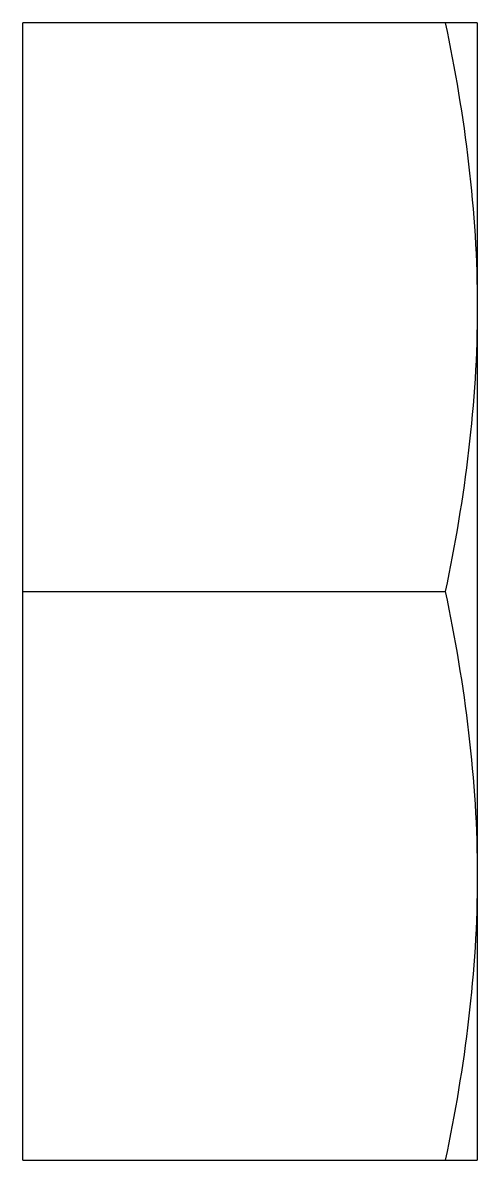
# Model space of a CAD drawing. Extents: x -409572 to -157272, y 600795 to 878326.
# Drawn here: x -399729.3 to -399696.6, y 806853.5 to 806935.3 of the extents above; entities that cross this region are included whole.
import ezdxf

# ---------------------------------------------------------------- set-up
doc = ezdxf.new("R2010")
doc.units = 0
doc.header["$LTSCALE"] = 1000
doc.header["$MEASUREMENT"] = 0
doc.layers.get('0').update_dxf_attribs({"linetype": 'CONTINUOUS'})

msp = doc.modelspace()

# ---------------------------------------------------------------- linework, layer by layer
for p, q in [((-399696.588, 806935.32), (-399729.298, 806935.32)), ((-399729.298, 806853.544), (-399729.298, 806935.32)), ((-399696.588, 806935.32), (-399696.588, 806853.544)), ((-399729.298, 806894.432), (-399698.89, 806894.432)), ((-399729.298, 806853.544), (-399696.588, 806853.544))]:
    msp.add_line(p, q)
for points in [[(-399698.89, 806935.32), (-399697.48, 806928.609), (-399696.588, 806921.734), (-399696.588, 806914.876)], [(-399696.588, 806914.876), (-399696.588, 806908.018), (-399697.48, 806901.143), (-399698.89, 806894.432)], [(-399698.89, 806894.432), (-399697.48, 806887.721), (-399696.588, 806880.846), (-399696.588, 806873.988)], [(-399696.588, 806873.988), (-399696.588, 806867.131), (-399697.48, 806860.256), (-399698.89, 806853.544)]]:
    msp.add_open_spline(points, degree=3)

doc.saveas('drawing.dxf')
